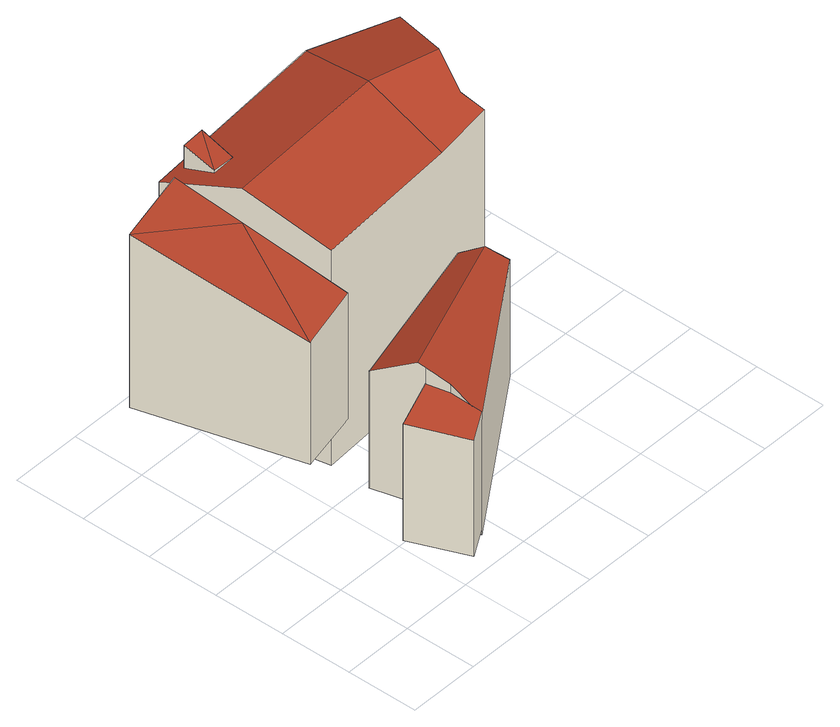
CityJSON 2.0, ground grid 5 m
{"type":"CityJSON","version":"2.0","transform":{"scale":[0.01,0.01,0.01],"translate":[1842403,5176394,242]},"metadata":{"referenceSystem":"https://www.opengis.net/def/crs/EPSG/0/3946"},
"CityObjects":{
"building1":{"type":"Building","attributes":{"name":"Building A"},"children":["building1-1"]},
"building1-1":{"type":"BuildingPart","attributes":{"Height.highReference":"highestRoofEdge","Height.lowReference":"lowestGroundPoint","Height.status":"measured","measuredHeight":13.02},"parents":["building1"],"geometry":[{"type":"Solid","lod":"2","boundaries":[[[[0,1,2,3,4,5]],[[6,1,0]],[[7,6,0]],[[8,9,10,11,7,0,5,4,12,13]],[[14,15,6,7,11]],[[6,15,16,1]],[[4,3,2,1,16,17,18,19,20,12]],[[20,19,18,17,16,15,14,11,10,9,8,13,12]]]],"semantics":{"surfaces":[{"type":"RoofSurface"},{"type":"WallSurface"},{"type":"GroundSurface"}],"values":[[0,0,0,1,1,1,1,2]]}}]},
"building2":{"type":"Building","attributes":{"name":"Building B"},"children":["building2-1","building2-2"]},
"building2-1":{"type":"BuildingPart","attributes":{"Height.highReference":"highestRoofEdge","Height.lowReference":"lowestGroundPoint","Height.status":"measured","measuredHeight":10.63},"parents":["building2"],"geometry":[{"type":"Solid","lod":"2","boundaries":[[[[21,22,23,24,25,26]],[[27,28,29,22,21]],[[30,31,32,33,34,35,36,37,38,39,40,41,42]],[[38,37,27,21,26,39]],[[26,25,41,40,39]],[[36,35,29,28,27,37]],[[23,22,29,35,34,33,32,31]],[[24,23,31,30,42]],[[41,25,24,42]]]],"semantics":{"surfaces":[{"type":"RoofSurface"},{"type":"GroundSurface"},{"type":"WallSurface"}],"values":[[0,0,1,2,2,2,2,2,2]]}}]},
"building2-2":{"type":"BuildingPart","attributes":{"Height.highReference":"highestRoofEdge","Height.lowReference":"lowestGroundPoint","Height.status":"measured","measuredHeight":8.74},"parents":["building2"],"geometry":[{"type":"Solid","lod":"2","boundaries":[[[[43,44,45,46,47,48]],[[49,50,43,48,51]],[[52,53,45,44,43,50]],[[45,53,54,46]],[[46,54,55,47]],[[47,55,51,48]],[[55,54,53,52,50,49,51]]]],"semantics":{"surfaces":[{"type":"RoofSurface"},{"type":"WallSurface"},{"type":"GroundSurface"}],"values":[[0,1,1,1,1,1,2]]}}]},
"building3":{"type":"Building","attributes":{"name":"Building B"},"children":["building3-1"]},
"building3-1":{"type":"BuildingPart","attributes":{"Height.highReference":"highestRoofEdge","Height.lowReference":"lowestGroundPoint","Height.status":"measured","measuredHeight":10.63},"parents":["building3"],"geometry":[{"type":"Solid","lod":"2","boundaries":[[[[21,22,23,24,25,26]],[[27,28,29,22,21]],[[30,31,32,33,34,35,36,37,38,39,40,41,42]],[[38,37,27,21,26,39]],[[26,25,41,40,39]],[[36,35,29,28,27,37]],[[23,22,29,35,34,33,32,31]],[[24,23,31,30,42]],[[41,25,24,42]]]],"semantics":{"surfaces":[{"type":"RoofSurface"},{"type":"GroundSurface"},{"type":"WallSurface"}],"values":[[0,0,1,2,2,2,2,2,2]]}}]},
"building4":{"type":"Building","attributes":{"name":"Building C"},"children":["building4-1"]},
"building4-1":{"type":"BuildingPart","attributes":{"Height.highReference":"highestRoofEdge","Height.lowReference":"lowestGroundPoint","Height.status":"measured","measuredHeight":18.21},"parents":["building4"],"geometry":[{"type":"Solid","lod":"2","boundaries":[[[[56,57,58]],[[59,57,56]],[[60,61,62,63]],[[64,63,62,65,66]],[[67,63,64,68]],[[67,69,70,60,63],[71,72,73,74,75,76,77,58]],[[74,59,56,75]],[[57,59,74,73,72,71]],[[57,71,58]],[[76,75,56,58,77]],[[64,66,78,79,80,68]],[[81,67,68,80]],[[82,69,67,81]],[[61,60,70,69,82,83,84,85,86,87]],[[65,62,61,87,88,89,90]],[[91,78,66,65,90]],[[88,87,86,85,84,83,82,81,80,79,78,91,90,89]]]],"semantics":{"surfaces":[{"type":"RoofSurface"},{"type":"WallSurface"},{"type":"GroundSurface"}],"values":[[0,0,0,0,0,0,1,1,1,1,1,1,1,1,1,1,2]]}}]}
},
"vertices":[
[664,1825,1632],[354,1041,1384],[369,1045,1385],[749,1131,1412],[790,1140,1415],[771,1248,1449],[47,2135,1771],[583,2264,1771],[717,1536,470],[664,1825,470],[623,2044,470],[583,2264,470],[790,1140,470],[771,1248,470],[315,2199,470],[47,2135,470],[354,1041,470],[361,1043,470],[369,1045,470],[749,1131,470],[770,1136,470],
[1955,1133,1008],[846,662,1133],[858,615,1115],[893,459,1053],[887,214,964],[2013,996,948],[1893,1280,913],[785,965,948],[767,960,948],[875,537,70],[858,615,70],[852,638,70],[846,662,70],[807,811,70],[767,960,70],[785,965,70],[1893,1280,70],[1955,1133,70],[2013,996,70],[1450,605,70],[887,214,70],[893,459,70],
[858,615,994],[525,486,994],[511,481,994],[673,86,994],[887,214,994],[893,459,994],[875,537,120],[858,615,120],[893,459,120],[525,486,120],[511,481,120],[673,86,120],[887,214,120],
[898,2336,1881],[745,2105,1810],[913,2115,1792],[730,2324,1881],[664,1825,1891],[771,1248,1688],[1810,1327,1694],[1829,1900,1891],[2300,1781,1891],[2208,1357,1737],[2186,1518,1793],[1963,2487,1692],[2507,2257,1722],[564,2365,1693],[583,2264,1730],[745,2105,1792],[737,2219,1750],[732,2288,1726],[730,2324,1713],[898,2336,1714],[899,2315,1721],[909,2168,1772],[2186,1518,70],[2300,1781,70],[2507,2257,70],[1963,2487,70],[564,2365,70],[574,2314,70],[583,2264,70],[664,1825,70],[717,1536,70],[771,1248,70],[1810,1327,70],[2009,1342,70],[2208,1357,70],[2197,1438,70]
]}
